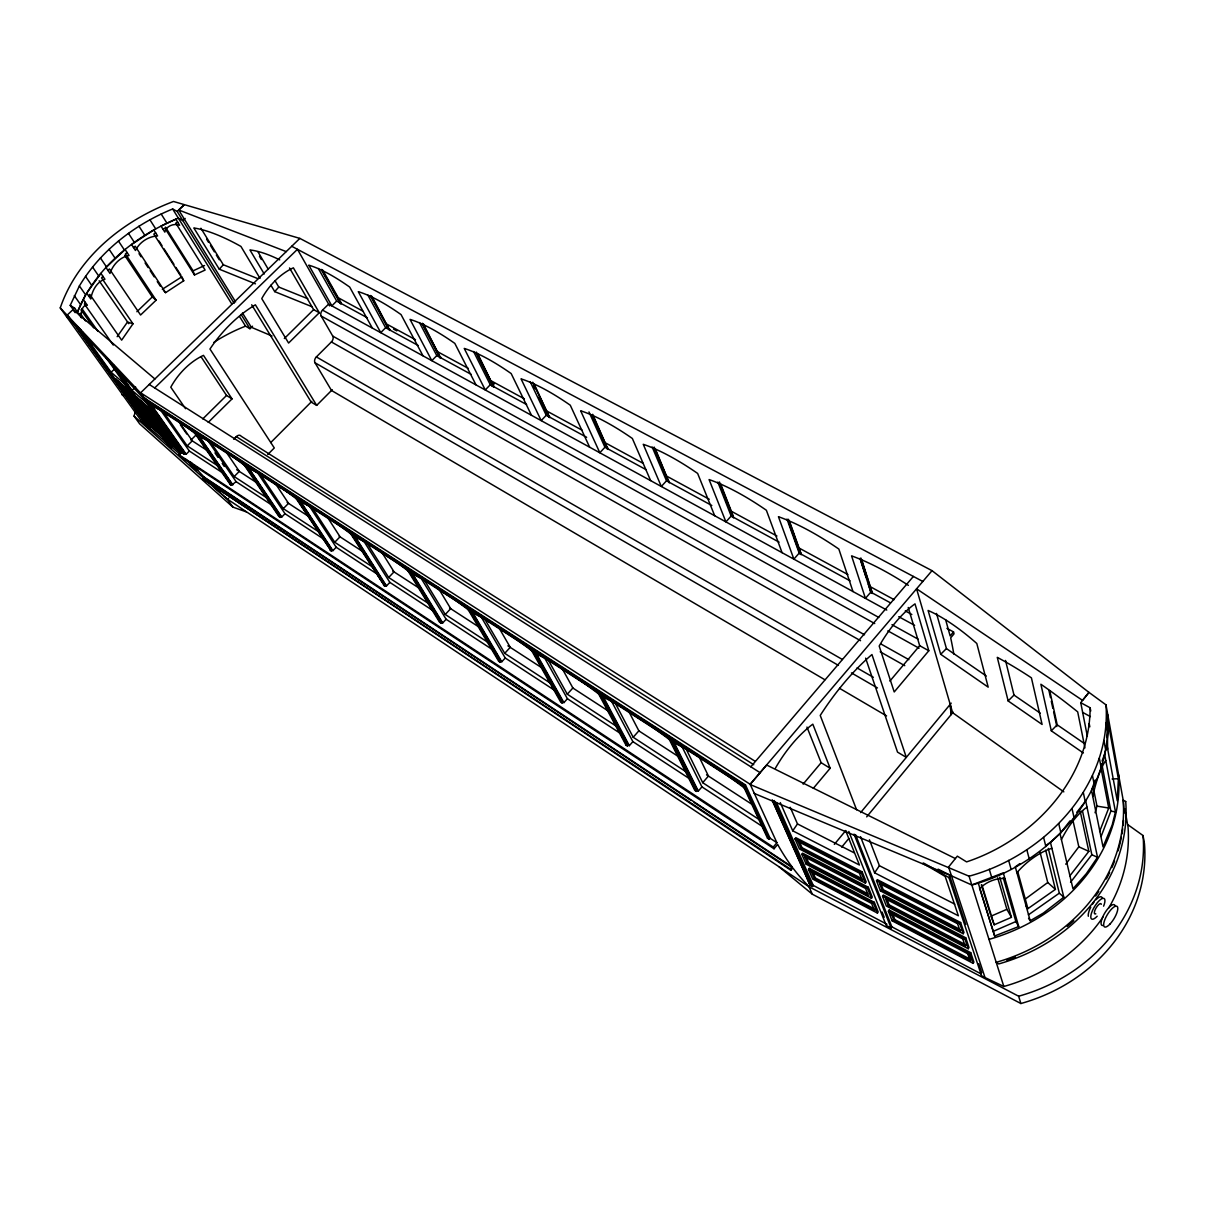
<?xml version="1.0" encoding="UTF-8"?>
<svg xmlns="http://www.w3.org/2000/svg" width="1205" height="1205" viewBox="0 0 1205 1205"><rect width="100%" height="100%" fill="white"/><g stroke="black" fill="none" stroke-linecap="round" stroke-linejoin="round"><path stroke-width="1.5" d="M1106.808 737.581L1107.741 720.168L1118.376 778.731L1117.276 800.783L1106.521 742.807M923.527 863.051A247.643 68.143 33.7 0 1 948.953 877.632L981.548 975.734L985.012 977.571L948.576 867.028L957.327 856.153L966.576 861.891C1032.293 840.036 1089.907 779.846 1090.133 707.787L1080.749 702.681L1089.004 692.408L1106.009 704.865L1123.422 801.506A173.008 151.077 -10.7 0 1 1123.798 813.405M951.408 875.824L971.848 885.027C1046.482 864.768 1113.48 795.601 1107.696 714.55M955.384 858.562L766.651 765.024L750.067 784.5L969.061 876.201C1044.117 855.761 1111.552 786.413 1106.009 704.865M1105.633 750.022L1104.578 754.149L1115.453 811.839L1112.17 825.048L1103.027 846.919L1091.504 790.269L1095.24 779.951M1095.059 812.742L1096.987 806.13L1093.372 788.145M1102.093 761.033L1104.578 754.149M180.057 454.315L141.362 420.876L60.25 307.908C77.707 256.665 124.1 220.003 173.505 201.476L299.849 238.394L932.022 570.658L1088.928 692.363L1082.512 700.346L916.583 588.793L952.613 712.697L1063.834 791.866M1099.608 831.555L1108.721 808.013L1100.722 766.621M1101.084 836.511L1110.889 811.146L1101.822 763.91M79.485 315.017L80.178 313.33L85.555 320.907M234.177 303.268L177.18 211.447L172.646 208.977C134.84 224.416 100.572 250.655 79.394 285.947L85.585 294.803L77.406 312.095C95.27 267.932 135.141 235.849 178.355 218.12L182.889 220.59L185.178 218.421M72.3 308.314L70.206 305.377L79.394 285.947M85.284 302.334L84.41 304.006L113.27 345.067M1076.773 812.336L1085.72 801.009L1097.514 857.312L1086.353 873.655L1072.977 888.793L1060.008 833.559L1070.07 820.831M88.748 296.069L89.803 294.412L121.645 340.141L132.987 323.814L101.582 277.873L102.937 276.322M973.143 963.352L969.95 953.863L970.718 952.658L889.17 910.046L888.401 911.221L892.152 920.816L973.143 963.352L973.896 962.147L970.718 952.658M970.115 960.731L967.766 953.773L891.384 913.812L894.125 920.846L970.115 960.731L970.884 959.542L969.121 954.3M965.175 946.076L962.75 938.936L885.554 898.84L888.356 906.039L965.175 946.076L965.943 944.871L889.139 904.865L886.338 897.65L904.398 907.034M968.233 948.742L969.001 947.522L965.732 937.776L883.31 895.029L882.527 896.219L886.368 906.039L968.233 948.742L964.949 938.996L882.527 896.219M967.766 953.773L968.534 952.568M883.687 884.003L880.358 882.301L879.56 883.491L882.452 890.872L960.084 931.043L960.882 929.823M963.187 933.739L963.97 932.519L960.626 922.518L877.3 879.635L876.502 880.825L880.448 890.902L963.187 933.739L959.828 923.753L876.502 880.825M962.75 938.936L963.533 937.716M964.949 938.996L965.732 937.776M960.084 931.043L957.614 923.723L958.412 922.488L950.112 918.21M959.828 923.753L960.626 922.518M948.953 877.632L949.781 876.351L965.747 924.551M848.832 831.495L886.202 925.41L891.082 927.986L891.836 926.826L855.535 834.628M892.152 920.816L892.92 919.656M894.125 920.846L894.893 919.671L892.709 914.053M877.421 913.074L878.189 911.914L874.333 902.304L809.293 868.323L808.51 869.453L812.788 879.123L877.421 913.074L873.565 903.464L808.51 869.453M888.356 906.039L889.139 904.865M880.448 890.902L881.232 889.712M873.565 903.464L874.333 902.304M882.452 890.872L883.235 889.682L880.358 882.301M874.468 910.513L871.622 903.464L811.447 871.983L814.58 879.078L874.468 910.513L875.237 909.368M871.486 898.282L867.54 888.431L868.323 887.257L802.605 853.185L801.822 854.315L806.205 864.226L871.486 898.282L872.254 897.107L868.323 887.257M861.5 878.46L802.048 847.717L798.764 840.277L797.981 841.421L801.265 848.862L862.373 880.493L863.157 879.304M865.401 883.114L866.184 881.94L862.147 871.833L795.767 837.671L794.969 838.831L799.457 848.968L865.401 883.114L861.349 873.023L794.969 838.831M922.653 863.352A198.584 55.746 33.8 0 1 945.202 876.472L958.367 915.77L874.634 872.812L879.394 865.687L869.423 839.764M861.349 873.023L862.147 871.833M814.58 879.078L815.333 877.948L812.848 872.269M772.3 800.466L810.167 885.283L812.501 886.503L813.255 885.389L776.427 802.485M804.789 856.891L865.582 888.462L868.489 895.692L807.998 864.151L804.789 856.891L805.573 855.746L808.856 857.448M806.205 864.226L806.973 863.096M807.998 864.151L808.766 863.021L805.573 855.746M801.265 848.862L802.048 847.717M845.624 830.546L859.421 865.009L792.739 830.817L797.484 823.934L790.239 807.275M1072.721 819.4L1078.821 846.799L1065.732 864.196M117.156 336.692L127.489 322.051L132.987 323.814M86.7 293.131L100.919 273.369L104.94 279.259A22.398 15.379 -80.3 0 0 90.797 298.991L86.655 293.131M1069.904 875.794L1088.838 851.363L1080.192 811.191M1070.537 882.286L1091.851 854.737L1082.436 810.679M953.155 712.17L866.681 816.87M834.327 844.389L845.684 830.637M860.626 812.607L951.197 703.148M841.723 847.085L848.847 838.454M772.224 799.909L810.242 885.088L809.052 886.519A831.977 331.812 -65.8 0 1 795.164 870.944L792.86 867.946L790.902 870.296L790.299 869.001L792.062 866.877L789.923 863.94A831.977 331.812 -65.8 0 1 777.662 844.449L774.032 848.772L180.148 456.409L178.927 454.692L182.121 451.529L140.593 392.785L750.158 784.289L776.909 842.717L773.249 847.085L774.032 848.772M946.919 628.332L953.516 631.917L950.143 635.954L945.609 619.641M769.167 839.313L744.539 786.067L145.474 400.075L146.302 399.277L745.488 784.952L770.07 838.228L769.167 839.313L767.51 838.213L768.413 837.144M813.315 788.341L830.155 768.278L812.818 724.175A76.412 34.418 -58.2 0 0 775.387 768.248M928.814 650.745L894.215 691.971L879.183 646.031A74.815 32.957 -60.1 0 1 915.002 603.856L928.814 650.745L919.686 645.684L908.224 607.471M803.133 784.124L821.147 762.705L806.958 727.067M889.892 681.066L919.686 645.684M767.51 838.213L743.334 786.067L744.283 784.952L702.199 757.855M744.539 786.067L745.488 784.952M750.158 784.289L932.022 570.658M750.836 766.802L913.375 576.442M760.25 820.289L702.726 782.693L708.45 776.02L698.629 755.806M696.385 791.399L697.288 790.36L671.019 737.776L670.07 738.846L696.385 791.399L694.818 790.375L668.459 737.806L599.216 693.176L600.15 692.137L669.393 736.722L668.459 737.806M697.288 790.36L698.328 791.052L701.928 786.865L682.196 746.98M859.963 558.397L870.808 592.137L865.446 598.373L851.574 555.882A147.733 50.821 39.3 0 1 908.359 585.344M107.998 270.477L109.429 268.956L140.578 315.017L156.108 300.196L125.441 253.894L127.097 252.508M685.961 771.742L633.197 737.264L638.861 730.832L627.88 709.73M597.695 692.182L598.614 691.143L533.077 648.953L562.961 702.018L562.087 702.997L532.173 649.947L597.695 692.182L625.967 745.052L627.459 746.031L628.347 745.021L600.15 692.137M628.347 745.021L629.341 745.669L632.881 741.632L611.538 701.25M786.97 519.069L799.186 553.095L793.884 559.135L778.445 516.719A143.064 48.531 40.2 0 1 838.846 549.058L852.974 591.535M789.576 521.509L800.933 553.231L800.105 554.164L794.411 538.319M625.967 745.052L626.856 744.042M270.914 285.224L274.71 291.625L278.777 287.061L307.787 298.735M720.695 484.033L733.378 516.433L732.565 517.352L729.884 510.528M617.065 726.72L567.299 694.201L572.887 687.98L562.117 668.444M562.961 702.018L563.91 702.636L567.419 698.734L543.877 656.589M717.834 482.105L731.164 516.041L725.922 521.886L709.097 479.575A138.891 46.347 41 0 1 766.365 510.242L782.06 552.658M260.054 278.415L240.94 246.438A138.244 44.916 41.4 0 0 193.854 227.971L219.28 269.197L223.317 264.754L257.795 278.611M652.161 446.995L666.501 480.795L661.319 486.459L643.244 444.299A135.111 44.239 41.7 0 1 697.635 473.429L714.686 515.725M539.795 662.494L531.631 648.019L469.528 608.013L500.888 661.183L501.777 661.771L505.241 658.005L480.524 615.785M655.49 449.179L669.257 482.828L654.134 447.07M551.709 684.018L504.729 653.336L510.242 647.311L498.478 626.946M500.888 661.183L500.015 662.132L498.674 661.244L499.548 660.31L486.218 637.746M498.674 661.244L467.254 608.103L468.143 607.139L410.754 570.176M488.251 642.566L445.263 614.475L450.7 608.645L437.49 586.715M410.167 570.733L441.858 622.367L441 623.286L434.809 612.14M588.959 411.914L604.94 447.251L599.819 452.734L580.644 410.769A131.691 42.22 42.4 0 1 632.354 438.469L650.625 480.599M441.858 622.367L442.717 622.925L446.121 619.265L421.193 578.385M592.74 415.559L608.028 449.45L592.709 414.309M530.245 381.804L546.257 415.273L541.196 420.605L521.042 378.852A128.573 40.292 43 0 1 570.281 405.226L589.622 447.16M349.751 532.369L350.625 531.45L297.319 497.123L296.46 498.011L349.751 532.369L384.817 586.293L385.66 585.404L352.869 533.815M385.66 585.404L386.474 585.946L389.848 582.392L363.051 539.976M532.761 382.226L549.646 417.623L534.372 384.41M439.72 622.443L407.004 569.272L407.893 568.338L351.875 532.249M429.191 603.976L388.673 577.496L394.035 571.848L382.301 553.065M383.597 585.494L384.44 584.606L353.622 536.15M295.27 497.243L296.144 496.37L245.353 463.654L280.991 516.568L280.178 517.397L244.495 464.512L295.27 497.243L331.27 551.047L332.098 550.173L297.319 497.123M332.098 550.173L332.881 550.685L336.195 547.251L308.616 504.91M491.911 386.157L492.694 385.344L477.647 355.279M476.306 352.071L493.93 387.257L478.024 354.27M373.158 567.359L334.734 542.265L340.036 536.782L327.941 518.03M330.11 550.278L330.938 549.42L309.444 516.644M473.565 351.483L490.269 384.757L485.254 389.938L464.241 348.426A125.727 38.455 43.6 0 1 511.176 373.565L531.48 415.273M419.461 322.548L436.782 355.611L431.827 360.641L410.046 319.4A123.091 36.722 44.1 0 1 454.827 343.395L475.99 384.847M280.178 517.397L246.317 466.049M280.991 516.568L281.729 517.05L285.013 513.707L256.725 471.501M422.428 323.271L440.684 358.231L423.362 323.829M1083.355 752.989L1051.302 730.817L1057.207 724.808L1049.751 690.676M319.506 532.309L283.296 508.646L288.522 503.329L275.086 483.085M212.261 485.269A646.784 419.596 -71.8 0 0 227.549 499.201L228.589 498.147M1008.148 700.949L997.273 657.358A215.785 64.227 42.7 0 1 1029.401 676.502L1031.42 677.858L1042.099 724.446L1008.148 700.949L1013.992 695.074L1005.527 660.445M194.939 432.565L243.38 463.789L244.223 462.931L195.782 431.736L194.939 432.565L231.36 485.269L236.12 481.669L271.622 504.94M209.745 440.94L234.162 476.547L239.313 471.381L226.645 452.764M270.748 442.551L311.839 401.34M367.766 294.909L385.63 327.73L380.75 332.625L358.277 291.67A120.681 35.066 44.5 0 1 401.054 314.595L422.97 355.776M193.869 431.872L194.713 431.044L148.11 401.039L147.281 401.852L193.869 431.872L230.306 484.576L231.119 483.762L228.001 479.244M371.908 296.34L389.772 330.471L370.914 295.752M267.751 454.526L274.288 447.959L209.971 349.028A113.225 79.696 -58.8 0 1 255.385 304.805L316.674 405.377L332.294 389.697M233.665 439.207L236.27 436.617A4.474 3.163 -57 0 1 241.211 436.27L755.053 761.229M824.898 679.756L331.511 390.48L315.002 362.765A4.413 3.073 -60.4 0 1 316.343 356.936L331.39 341.949A4.413 3.073 -61.1 0 0 332.746 336.105L321.178 316.056A4.458 3.133 -61.8 0 1 322.533 310.107L328.619 304.112L886.76 610.061M790.902 870.296L202.621 478.656L204.172 477.12L792.062 866.877M203.555 479.997L205.287 478.28L691.022 800.406M367.42 317.819L336.677 301.054L331.857 305.829L308.781 265.16A118.421 33.499 44.9 0 1 349.691 287.076L372.27 327.986M60.25 307.908L140.503 392.92L183.341 453.652L184.139 452.869L150.264 404.88M183.341 453.652L186.173 454.195L189.366 451.047L222.955 473.053M321.931 270.809L340.322 303.509L341.075 302.756L322.714 270.056M940.683 654.285L928.106 610.468A91.309 28.333 43.9 0 1 976.803 643.485L988.19 687.151L940.683 654.285L946.437 648.591L936.511 613.435M202.786 418.903L226.54 395.481L232.038 398.885L208.254 422.368M284.335 338.53L313.646 309.64L319.28 312.758L288.598 343.048L261.756 298.599A58.563 41.633 -61.3 0 1 293.372 267.826L319.28 312.758M196.084 434.96L190.977 440.021L209.384 451.935M162.253 410.287L187.197 445.85L192.288 440.834L178.31 420.756M239.614 316.614L245.549 326.148L249.947 328.709L252.523 326.194M146.257 401.19L147.085 400.376L146.302 399.277M140.503 392.92L299.849 238.394M154.692 387.935L297.454 249.315L329.658 305.919M136.873 311.734L152.267 296.957L124.657 255.309M125.124 249.525L105.995 267.525L109.986 273.43A22.729 17.668 -59.8 0 1 129.056 255.475L125.094 249.51M235.608 301.913L178.686 209.971L184.079 204.91L177.18 211.447M83.22 299.412L87.332 305.257A10.137 5.799 86.4 0 0 81.548 317.924L74.605 308.103L67.39 314.897L148.426 427.926M1040.036 852.146L1047.748 882.512L1025.365 898.99M1060.008 833.559L1050.429 842.28L1063.804 897.198L1043.44 913.013L1030.2 920.771L1028.558 918.331M188.055 461.003L191.294 465.582L192.092 464.889M191.294 465.582L196.942 470.553L197.756 469.845M106.191 357.795L169.031 446.031L169.83 445.338L167.661 442.295M169.031 446.031L171.231 447.974L172.029 447.281L164.452 436.617M181.187 451.257L180.358 451.965L175.689 445.353L176.698 444.314L159.934 429.658L159.105 430.351L175.885 445.022L181.488 452.944M164.498 428.935L165.326 428.227L148.501 413.586L147.673 414.294L164.498 428.935L171.155 438.349L171.984 437.641L169.182 435.201M162.509 426.284L150.58 415.906L149.751 416.599L164.317 429.296L165.145 428.588M180.358 451.965L165.853 439.253L161.169 432.655L161.982 431.947L176.517 444.66M138.334 412.185L154.692 426.495L155.505 425.802L139.132 411.492L138.334 412.185L144.931 421.404L161.274 435.728L162.088 435.035L159.361 432.655M149.751 416.599L154.526 423.332L169.092 436.029L169.905 435.321M165.853 439.253L166.667 438.56L179.861 450.098M144.931 421.404L145.88 420.364L141.166 413.767L140.352 414.46L154.541 426.856L159.241 433.454L145.082 421.042M126.841 396.144L143.244 410.423L144.073 409.73L127.655 395.451L126.841 396.144L133.574 405.543L149.947 419.837L150.776 419.144M154.526 423.332L155.355 422.624L168.595 434.162M115.695 369.257L142.853 407.501L159.693 422.142L160.521 421.419M138.123 400.256L152.734 412.923L153.577 412.215L138.952 399.548L138.123 400.256L142.988 407.109L143.832 406.401L155.776 416.764M142.853 407.501L143.681 406.793L152.101 414.113M129.703 397.74L128.89 398.433L143.109 410.815L143.937 410.122M152.899 412.532L153.728 411.824L136.858 397.198L136.029 397.906L152.899 412.532L159.693 422.142M115.71 367.435L131.947 390.284L135.698 387.106M115.138 379.786L131.586 394.05L132.414 393.357L115.966 379.093L115.138 379.786L121.991 389.366L138.424 403.645L139.238 402.937M128.408 390.39L118.03 381.413L117.201 382.106L131.466 394.472L132.294 393.764M135.879 399.488L122.925 388.251L122.097 388.944L136.346 401.325L137.174 400.617M146.136 414.595L134.508 404.458L133.695 405.151L147.899 417.533L143.109 410.815M133.574 405.543L134.388 404.85L145.308 414.369M121.991 389.366L122.805 388.673L133.77 398.177M82.618 332.475L111.026 372.179L114.731 369.061M163.428 290.405L165.597 292.649L183.717 280.78L181.895 276.758L162.329 289.275M133.499 247.537L135.216 246.212L165.597 292.649M1026.133 906.009L1027.925 908.645L1055.414 889.38L1045.654 850.173M1028.377 914.866L1059.315 893.176L1048.275 848.38M1019.867 863.624L1015.288 866.832L1030.2 920.771M1045.835 845.488L1050.429 842.28M155.701 232.972L153.818 234.086L183.717 280.78M162.931 229.116L164.859 228.122L194.487 274.966L205.121 270.056L175.764 223.091L177.738 222.217M997.65 877.797L1006.883 909.308L990.977 916.192L994.2 924.807L1011.432 917.336L999.743 877.225M165.492 227.127L193.101 270.839L204.564 265.537M971.757 884.982L1003.283 872.857L1018.722 926.54L994.667 935.984L979.499 888.01M992.98 931.465L1015.875 921.539L1003.223 877.707M1112.11 778.942L1118.376 778.731M1110.889 811.146L1115.453 811.839M1096.987 806.13L1108.721 808.013M135.623 410.845A126.239 85.254 -31.9 0 0 134.071 416.102L139.629 423.829L232.896 507.109L246.272 511.869M178.686 209.971L286.218 251.604M219.28 269.197L255.46 283.838M274.71 291.625L312.231 306.808M754.134 793.387L951.483 875.869L938.092 869.151M272.044 336.029L251.303 327.263L242.476 312.999M1078.821 846.799L1088.838 851.363M1091.851 854.737L1097.514 857.312M984.952 977.526L1003.825 986.488A169.815 149.495 -9.8 0 0 1102.952 917.141M797.484 823.934L854.164 852.824M879.394 865.687L954.752 904.112M817.035 849.676L820.349 851.393M823.663 853.095L836.948 859.933M900.286 892.559L906.928 895.978M915.228 900.255L923.542 904.533M797.981 841.421L859.391 873.083L862.373 880.493M879.56 883.491L957.614 923.723M883.235 889.682L959.225 928.965M805.196 850.384L811.778 853.803M820.033 858.065L828.272 862.328M839.81 868.293L851.348 874.258M887.844 893.146L891.158 894.848M911.025 905.121L914.324 906.838M917.638 908.555L930.878 915.393M945.774 923.105L949.088 924.807M817.08 861.711L820.364 863.428M823.648 865.13L841.723 874.499M851.574 879.62L859.798 883.883M915.905 912.998L922.473 916.403M947.115 929.191L950.399 930.893M958.608 935.155L961.891 936.872M801.822 854.315L867.54 888.431M808.766 863.021L867.63 893.673M820.033 869.905L837.987 879.258M841.256 880.96L865.732 893.703M903.524 913.405L911.703 917.668M931.345 927.895L934.628 929.612M947.717 936.436L951.001 938.138M812.215 870.854L823.602 876.803M833.363 881.909L856.137 893.809M861.018 896.354L872.405 902.304M893.824 913.511L897.138 915.243M912.08 923.06L915.408 924.792M923.708 929.13L932.007 933.468M941.964 938.68L945.292 940.412M888.401 911.221L969.95 953.863M227.549 499.201L808.977 886.729L1018.647 996.219L1020.876 1003.524A169.845 150.218 -8.4 0 0 1144.449 843.681L1143.063 835.562L1127.76 824.627M815.333 877.948L873.565 908.495M894.893 919.671L970.884 959.542M828.468 885.826L836.752 890.179M841.723 892.785L854.993 899.743M858.306 901.476L868.248 906.702M899.533 923.12L907.802 927.458M911.101 929.191L925.967 936.993M937.55 943.078L944.148 946.543M959.029 954.345L962.328 956.077M779.093 866.817L812.351 894.231L1020.876 1003.524M813.255 885.389L886.955 924.265M891.836 926.826L980.659 973.67M291.731 246.272L922.819 581.458M337.942 297.59L362.69 311.041M385.796 323.588L415.514 339.72M436.963 351.378L468.323 368.399M489.772 380.057L524.431 398.885M545.88 410.528L582.196 430.245M603.645 441.904L643.259 463.413M666.365 475.96L709.263 499.262M730.727 510.92L776.939 536.014M798.388 547.673L847.898 574.559M869.362 586.202L894.11 599.653M393.538 329.101L396.837 330.893M491.083 382.136L494.396 383.928M340.006 302.184L341.075 302.756M388.688 328.694L389.787 329.296M439.539 356.394L440.699 357.011M492.694 385.344L493.899 386.007M548.335 415.65L549.601 416.327M606.612 447.386L607.938 448.109M669.137 481.443L667.736 480.675L654.661 450.068M731.917 515.635L733.378 516.433M799.397 552.387L800.933 553.231M870.417 591.068L872.043 591.956L861.846 560.174M385.63 327.73L418.15 345.458M436.782 355.611L471.155 374.348M490.269 384.757L526.615 404.564M546.257 415.273L586.654 437.295M604.94 447.251L645.955 469.604M666.501 480.795L711.824 505.498M731.164 516.041L779.078 542.145M799.186 553.095L850.112 580.855M870.808 592.137L890.495 602.862M905.271 610.92L911.839 614.49M340.322 303.509L341.015 303.886L321.66 269.423M1082.587 712.336L1090.374 716.598M898.749 616.704L914.64 625.35M322.533 310.107L878.791 617.442M891.956 624.717L918.285 639.268M321.178 316.056L874.725 623.557M887.859 630.863L919.069 648.2M332.746 336.105L864.542 634.779M880.96 643.997L908.856 659.662M331.39 341.949L860.551 640.699M880.207 651.8L904.774 665.672M316.343 356.936L842.4 659.496M857.056 667.932L873.339 677.3M315.002 362.765L838.439 665.386M851.438 672.902L877.451 687.95M839.508 688.311L886.579 715.906M316.674 405.377L311.191 402.108L251.694 304.79M821.147 762.705L830.155 768.278M70.206 305.377L74.605 308.103M236.27 436.617L753.743 764.708M149.194 384.44L760.054 772.661M671.019 737.776L680.373 743.786M683.491 745.805L697.514 754.842M228.95 454.059L238.424 460.159M241.587 462.193L244.736 464.226M276.322 484.576L295.27 496.791M331.586 520.199L348.953 531.39M383.702 553.773L407.38 569.046M438.966 589.396L462.645 604.654M502.124 630.095L532.128 649.42M563.714 669.784L592.137 688.1M630.034 712.517L663.187 733.89M701.084 758.307L734.252 779.68M407.004 569.272L351.001 533.167L384.817 586.293M467.254 608.103L408.314 570.116L441 623.286M670.07 738.846L743.334 786.067M121.976 394.788L123.196 395.571M236.692 469.709L257.192 483.024M287.151 502.47L307.637 515.785M339.177 536.27L362.826 551.619M392.785 571.08L420.56 589.079M449.54 607.938L479.5 627.383M507.877 645.82L543.169 668.685M572.526 687.799L608.781 711.342M638.74 730.802L679.725 757.418M706.537 774.83L752.251 804.518M187.197 445.85L218.241 466.154M234.162 476.547L270.071 500.015M285.013 513.707L324.1 539.328M336.195 547.251L376.216 573.475M389.848 582.392L433.74 611.146M446.121 619.265L492.77 649.826M505.241 658.005L554.812 690.48M567.419 698.734L621.66 734.267M632.881 741.632L690.48 779.364M701.928 786.865L763.111 826.961M330.938 549.42L298.328 500.376A135.608 27.158 43.7 0 0 281.262 487.724M439.72 620.967L440.578 621.524M498.644 659.707L499.548 660.31M770.07 838.228L776.909 842.717M230.306 484.576L231.36 485.269M562.087 702.997L560.671 702.063L530.727 649.013L468.625 608.992L500.015 662.132M178.927 454.692L773.249 847.085M694.155 802.485L791.293 866.907M202.621 478.656L790.299 869.001M946.437 648.591L986.338 676.035M1013.992 695.074L1040.261 713.149M1057.207 724.808L1084.711 743.741M152.267 296.957L156.108 300.196M154.903 378.973L73.008 309.61L75.177 312.667M80.735 329.718L73.701 323.693L146.769 401.777M111.026 372.179L127.504 386.428M131.947 390.284L148.833 404.895M142.988 407.109L157.584 419.792L152.734 412.923M130.999 398.87L138.756 405.618M164.995 431.541L153.291 420.304M171.155 438.349L154.376 423.693L146.016 411.869M141.166 413.767L151.484 422.789M161.169 432.655L175.689 445.353M145.88 420.364L158.759 431.631M156.635 430.26L143.847 418.09M174.861 446.227L164.618 436.255M179.048 449.887L181.835 452.342M181.021 453.035L165.688 439.599L157.915 428.603M185.404 459.015L189.426 462.539M134.071 416.102L203.766 478.219M209.339 483.19L227.459 499.352L232.896 507.109M1047.748 882.512L1055.414 889.38M1059.315 893.176L1063.804 897.198M66.561 316.704L73.746 323.723M204.172 477.12L201.13 473.927A646.784 419.596 -71.8 0 1 190.33 461.801M118.03 381.413L122.925 388.251M130.667 399.081L134.508 404.458M115.966 379.093L119.867 384.561M127.655 395.451L129.583 398.132M139.132 411.492L141.964 415.454M78.4 327.76L150.264 428.167M149.465 428.844L77.542 328.468A194.201 22.368 48.4 0 1 83.266 332.731M131.586 394.05L138.424 403.645M143.244 410.423L149.947 419.837M154.692 426.495L161.274 435.728M131.466 394.472L136.346 401.325M138.952 399.548L143.832 406.401M152.493 418.587L155.355 422.624M161.982 431.947L166.667 438.56M136.858 397.198L143.681 406.793M148.501 413.586L150.414 416.267M159.934 429.658L162.735 433.619M113.601 365.085L150.384 416.825M152.553 419.882L162.298 433.574M107.998 359.03L171.231 447.974M80.961 309.821L93.719 327.865M141.648 395.376L181.578 451.86M164.317 429.296L169.092 436.029M194.532 465.266L196.686 468.323M74.288 295.647L80.509 304.488M186.173 454.195L152.297 406.175A130.306 24.733 44.3 0 1 197.093 435.08L229.372 481.789M148.11 401.039L185.148 453.532M191.55 462.916L196.942 470.553M81.895 308.585L97.982 331.375M144.66 397.71L146.814 400.768M156.514 414.505L158.668 417.563M165.145 426.721L169.453 432.821M176.999 443.515L179.153 446.573M147.281 401.852L184.35 454.33M159.813 408.962L189.366 451.047M180.373 424.808L186.79 434.026M85.51 276.382L91.655 285.254M232.881 484.922L199.593 436.692A132.851 25.907 44 0 1 246.513 466.953L279.153 515.348M195.782 431.736L232.173 484.455M197.831 435.562L201.988 441.587M204.067 444.6L225.907 476.231M185.555 408.706L170.779 387.197A59.527 43.064 -57.4 0 1 203.479 355.355L232.038 398.885M214.972 452.899L218.075 457.418M222.232 463.458L224.311 466.471M92.544 267.028L98.644 275.93M99.141 280.765L128.739 323.678M207.094 439.418L236.12 481.669M243.38 463.789L279.063 516.674M100.437 257.975L106.477 266.892M281.729 517.05L249.134 468.655A135.608 27.158 43.7 0 1 263.172 475.99M260.431 474.454L283.296 508.646M109.113 249.284L115.108 258.232M118.482 241.06L124.416 250.022M200.994 356.65L226.54 395.481M299.217 501.054L307.396 513.526M296.46 498.011L331.27 551.047M128.468 233.348L134.342 242.341M139.027 253.683L141.045 256.786M145.097 262.976L148.14 267.615M150.173 270.703L154.225 276.894M157.268 281.548L160.31 286.188M332.881 550.685L301.069 502.154A138.575 28.483 43.4 0 1 352.688 535.457L382.633 582.497M311.417 506.416L334.734 542.265M138.967 226.224L144.796 235.246M158.985 240.955L161.982 245.624M163.97 248.742L173.927 264.302M175.915 267.42L180.901 275.192M149.902 219.747L155.671 228.814M386.474 585.946L355.58 537.325A141.813 29.884 43 0 1 371.366 545.699M161.169 213.993L166.877 223.076M366.034 541.587L388.673 577.496M241.075 314.4L249.947 328.709M172.646 208.977L231.722 303.901M200.919 228.242L223.317 264.754M442.717 622.925L412.863 574.273A145.353 31.36 42.6 0 1 438.982 589.034M206.597 239.193L208.555 242.356M210.498 245.519L214.385 251.86M216.328 255.038L219.25 259.783M407.893 568.338L413.661 577.722M415.589 580.84L423.271 593.357M425.199 596.49L432.881 609.007M423.407 578.536L445.263 614.475M264.241 274.002L249.962 249.977A102.259 34.493 41.3 0 1 279.711 259.873M259.482 256.349L261.38 259.557M501.777 661.771L473.113 613.149A149.239 32.897 42.2 0 1 489.351 621.81M471.004 611.959L483.371 632.911M257.93 251.77L268.353 269.408M274.996 280.644L278.777 287.061M484.666 618.978L504.729 653.336M289.516 267.947L313.646 309.64M1015.875 921.539L1018.722 926.54M1006.883 909.308L1011.432 917.336M563.91 702.636L536.602 654.104A153.517 34.523 41.7 0 1 554.315 663.654M318.316 268.474L336.677 301.054M541.602 665.702L550.67 681.789M552.493 684.997L561.545 701.084M548.305 660.099L567.299 694.201M370.236 295.481L388.131 328.423M603.027 699.412L608.329 709.323M612.727 717.593L618.029 727.504M619.792 730.817L625.967 742.385M599.216 693.176L627.459 746.031M622.413 736.933L600.015 695.014A153.517 34.523 41.7 0 0 572.827 675.372M624.13 740.156L625.862 743.38M629.341 745.669L603.585 697.318A158.262 36.21 41.2 0 1 629.281 711.703M614.46 701.672L633.197 737.264M422.578 324.627L439.915 357.81M671.863 741.662L680.915 759.737M685.027 767.962L695.707 789.32M674.725 748.832L683.868 767.073M688.025 775.372L694.667 788.627M476.397 353.411L493.131 386.805M698.328 791.052L674.348 742.973A163.549 37.988 40.6 0 1 698.825 756.589M685.359 747.431L702.726 782.693M533.574 385.254L535.171 388.613M539.177 397.002L548.802 417.171M539.509 397.168L543.515 405.558M746.015 790.405L758.638 817.683M760.219 821.087L767.329 836.421M747.401 791.685L750.504 798.418M760.626 820.304L766.079 832.083M594.411 420.349L597.469 427.112M599.744 432.173L601.28 435.562M591.881 415.183L607.139 448.968M808.977 886.729L812.351 894.231M774.213 800.512L812.501 886.503M780.283 802.605L792.739 830.817M809.293 868.323L810.709 871.546M806.883 877.541L810.227 885.208M882.12 912.08L884.199 917.291M854.029 834.116L891.082 927.986M719.46 481.97L733.544 517.879M719.852 484.967L723.196 493.493M724.567 496.882L727.88 505.422M860.521 836.662L874.634 872.812M889.17 910.046L891.052 914.851M856.589 809.775L820.228 715.439A144.239 62.735 -58.9 0 1 871.953 654.541L906.311 757.373L897.529 752.131L865.627 658.126M788.447 519.295L801.129 554.722M788.733 522.458L793.161 534.794M193.101 270.839L194.487 274.966M978.746 963.819L981.714 972.751M860.897 558.02L872.284 593.508M861.003 561.168L866.094 577.044M868.368 584.109L871.2 592.92M969.061 876.201L1003.825 986.488M978.174 882.783L994.667 935.984M981.322 884.877L990.435 914.444M981.939 884.952L994.2 924.807M989.275 869.257L991.926 878.144M1008.63 860.4L1011.131 869.347M1017.758 871.757L1027.925 908.645M953.516 631.917L954.044 633.83L950.685 637.837A1037.535 489.682 -48.7 0 1 953.818 654.014M1026.826 849.751L1029.206 858.773M1043.605 837.46L1045.865 846.558M1058.758 823.693L1060.897 832.881M1051.302 730.817L1040.894 684.259L1042.943 685.675A215.785 64.227 42.7 0 1 1077.692 711.869L1084.952 747.898M1072.058 808.676L1074.107 817.939M1048.907 690.36L1050.489 697.605M1051.287 701.22L1052.869 708.465M1053.667 712.08L1056.83 726.555M1083.34 792.604L1085.298 801.958M1092.483 775.719L1094.366 785.163M1080.749 702.681L1087.332 736.21M1089.2 723.587L1089.832 726.811M1099.352 758.261L1101.189 767.781M1090.133 707.787L1090.751 711.01M1103.916 740.473L1105.708 750.067M1106.13 722.593L1107.907 732.263M1124.747 808.751L1128.016 826.886A169.815 149.495 -9.8 0 1 1108.736 907.998M950.248 704.277L951.061 714.701L950.293 704.247M1143.063 835.562A170.869 150.745 -8.7 0 1 1018.647 996.219M1102.665 925.545A12.05 3.916 -58.8 0 1 1105.256 912.275A12.05 3.916 -58.8 0 1 1115.122 905.979M1118.586 774.725A176.397 152.689 -11.5 0 1 988.959 939.403M1092.769 796.475A38.5 8.736 -76.7 0 1 1105.768 760.46M1107.696 749.149A16.569 1.702 89.6 0 1 1108.901 726.57M1097.183 916.222A12.005 3.946 -58.8 0 1 1091.052 914.731A12.005 3.946 -58.8 0 1 1100.918 899.246A12.005 3.946 -58.8 0 1 1103.599 906.16M1095.993 899.728A11.99 3.961 -58.8 0 1 1102.289 898.207M1088.326 916.267A11.99 3.961 -58.8 0 1 1090.796 907.139M1092.378 904.428A11.99 3.961 -58.8 0 1 1094.14 901.897M1095.827 913.842A6.01 1.973 -58.8 0 1 1096.008 908.058A6.01 1.973 -58.8 0 1 1101.355 904.262M1061.424 839.614A40.006 13.993 -59.3 0 1 1087 807.169M1016.915 872.736A39.117 16.855 -40 0 1 1051.89 848.305M1123.527 820.228A173.008 151.077 -10.7 0 1 1123.105 825.365M1122.714 828.799A173.008 151.077 -10.7 0 1 1121.945 833.92M1121.343 837.339A173.008 151.077 -10.7 0 1 1117.999 850.926M1114.595 860.973A173.008 151.077 -10.7 0 1 1111.884 867.585M1109.639 872.48A173.008 151.077 -10.7 0 1 1106.341 878.927M1098.779 891.444A173.008 151.077 -10.7 0 1 1095.616 895.993M1073.775 920.68A173.008 151.077 -10.7 0 1 1067.253 926.464M1015.423 957.222A173.008 151.077 -10.7 0 1 1006.943 960.355M979.981 888.597A17.081 7.893 -22.9 0 1 1004.97 878.731M213.918 342.31A123.738 84.124 -31.8 0 1 245.549 326.148M701.747 758.382A163.549 37.988 40.6 0 1 706.19 761.183M707.681 762.147A163.549 37.988 40.6 0 1 713.737 766.109M715.258 767.133A163.549 37.988 40.6 0 1 745.232 788.703M630.667 712.562A158.262 36.21 41.2 0 1 639.162 718.044M640.608 718.993A158.262 36.21 41.2 0 1 646.437 722.955M647.913 723.964A158.262 36.21 41.2 0 1 670.582 740.533M440.187 589.817A145.353 31.36 42.6 0 1 442.642 591.429M443.877 592.242A145.353 31.36 42.6 0 1 469.92 611.086M264.467 476.758A135.608 27.158 43.7 0 1 279.786 486.684M372.797 546.558A141.813 29.884 43 0 1 384.892 554.255M386.082 555.038A141.813 29.884 43 0 1 388.462 556.665M389.682 557.508A141.813 29.884 43 0 1 409.82 572.315M490.932 622.744A149.239 32.897 42.2 0 1 500.828 628.874M502.108 629.703A149.239 32.897 42.2 0 1 509.911 634.914M511.236 635.833A149.239 32.897 42.2 0 1 533.228 651.935M555.58 664.407A153.517 34.523 41.7 0 1 560.732 667.54M562.042 668.353A153.517 34.523 41.7 0 1 564.693 670.025M566.034 670.884A153.517 34.523 41.7 0 1 571.456 674.454M153.788 229.974L131.556 244.555L135.457 250.504A22.187 17.924 -34.1 0 1 157.614 235.954L153.788 229.974M175.855 219.205L161.018 226.118L164.829 232.113A9.986 7.878 -12.3 0 1 179.62 225.23L175.855 219.205M1125.711 801.521L1123.165 800.09A173.189 151.167 -10.8 0 1 996.189 962.313L998.689 963.94A173.369 151.393 -10.6 0 0 1125.711 801.521M1109.941 924.099A12.065 3.901 -58.8 0 0 1117.201 906.476A12.065 3.901 -58.8 0 0 1105.015 919.249A12.065 3.901 -58.8 0 0 1109.941 924.099"/></g></svg>
